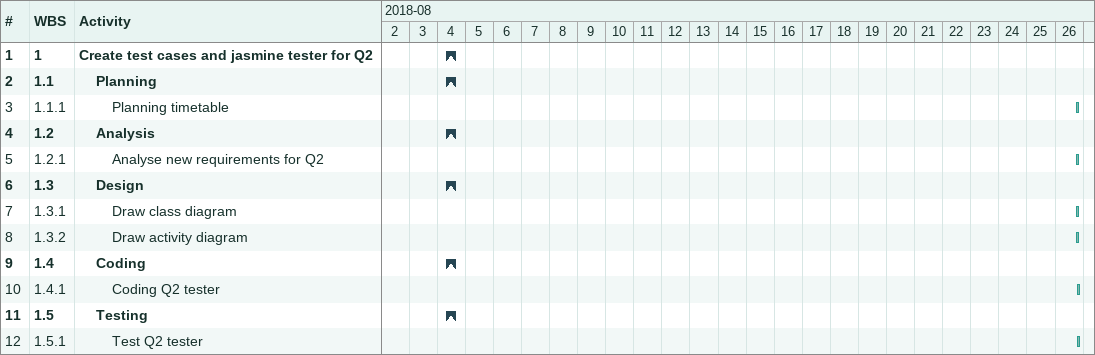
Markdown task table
| ID | WBS | Task | Start | Finish |
|---|---|---|---|---|
| 1 | 1 | **Create test cases and jasmine tester for Q2** | 2018-08-04 | 2018-08-04 |
| 2 | 1.1 | **Planning** | 2018-08-04 | 2018-08-04 |
| 3 | 1.1.1 | Planning timetable | 2018-08-26 | 2018-08-26 |
| 4 | 1.2 | **Analysis** | 2018-08-04 | 2018-08-04 |
| 5 | 1.2.1 | Analyse new requirements for Q2 | 2018-08-26 | 2018-08-26 |
| 6 | 1.3 | **Design** | 2018-08-04 | 2018-08-04 |
| 7 | 1.3.1 | Draw class diagram | 2018-08-26 | 2018-08-26 |
| 8 | 1.3.2 | Draw activity diagram | 2018-08-26 | 2018-08-26 |
| 9 | 1.4 | **Coding** | 2018-08-04 | 2018-08-04 |
| 10 | 1.4.1 | Coding Q2 tester | 2018-08-26 | 2018-08-26 |
| 11 | 1.5 | **Testing** | 2018-08-04 | 2018-08-04 |
| 12 | 1.5.1 | Test Q2 tester | 2018-08-26 | 2018-08-26 |
